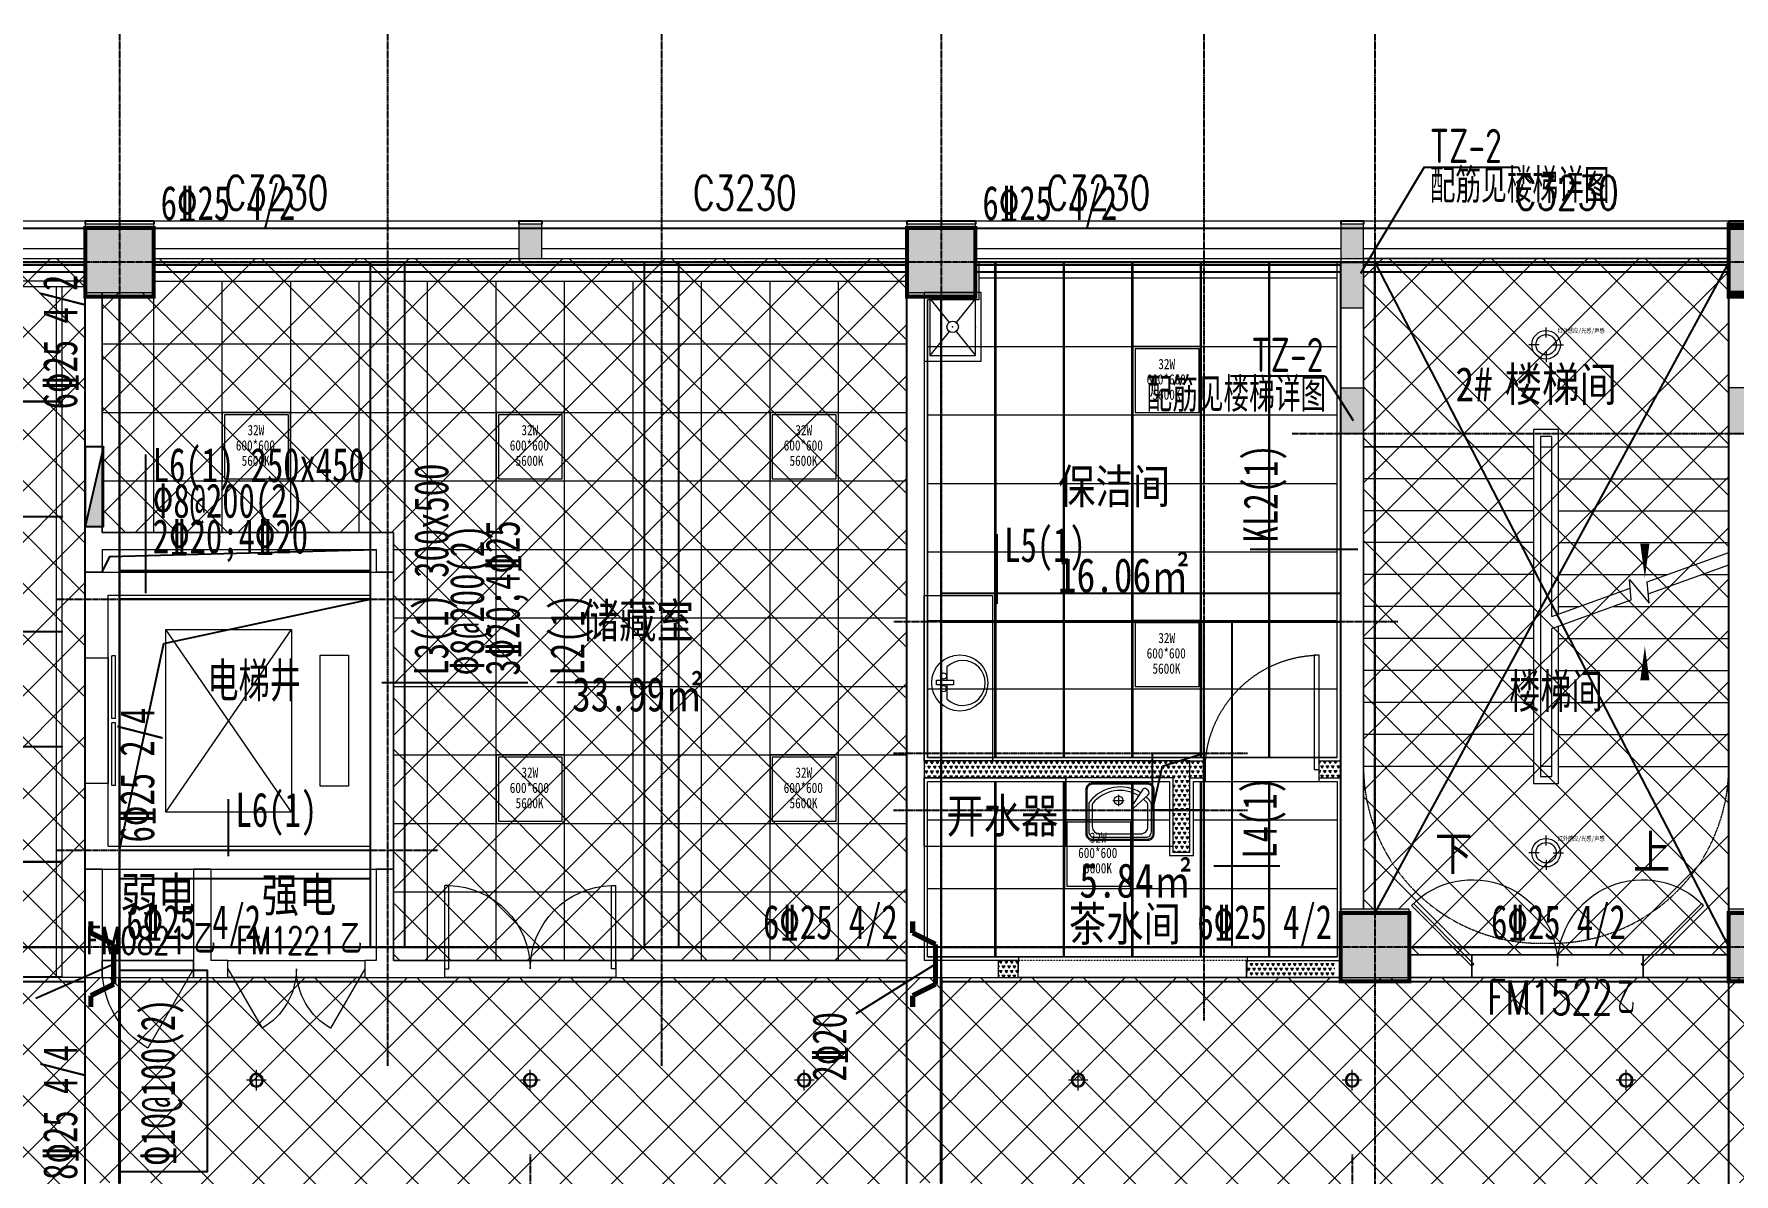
# Model space of a CAD drawing. Header units: millimetres. Extents: x 33621 to 401573, y -91663 to 133135.
# Drawn here: x 59548 to 74442, y 50324 to 60311 of the extents above; entities that cross this region are included whole.
import ezdxf

# ---------------------------------------------------------------- set-up
doc = ezdxf.new("R2010")
doc.units = ezdxf.units.MM
doc.header["$LTSCALE"] = 10
for name, pattern in [('ACAD_ISO03W100', [30, 12, -18]), ('CENTER2', [1.125, 0.75, -0.125, 0.125, -0.125]), ('DASH', [0.35, 0.25, -0.1]), ('DASHDOT2', [0.5, 0.25, -0.125, 0, -0.125]), ('DOTE', [2.42, 2, -0.2, 0.02, -0.2]), ('HIDDEN', [0.375, 0.25, -0.125, 0, 0])]:
    doc.linetypes.add(name, pattern=pattern)
doc.layers.get('0').update_dxf_attribs({"color": 253})
doc.layers.add('0a', color=253, linetype='Continuous', plot=False)
for name, color, linetype in [('0a填充', 253, 'Continuous'), ('3', 253, 'Continuous'), ('DIM_SYMB', 253, 'Continuous'), ('GRID', 253, 'CENTER2'), ('S_COLUMFOCUS', 253, 'Continuous'), ('S_SBLABELHANGER', 253, 'Continuous'), ('S_SUBBEAMHANGER', 253, 'Continuous'), ('SURFACE', 253, 'Continuous'), ('TEXT', 253, 'Continuous'), ('w-消火栓', 253, 'Continuous'), ('WINDOW_TEXT', 253, 'Continuous'), ('柱', 253, 'Continuous'), ('梁', 253, 'Continuous'), ('梁原位标注', 253, 'Continuous'), ('梁集中标注', 253, 'Continuous'), ('次梁', 253, 'Continuous'), ('洞口边线', 253, 'Continuous'), ('零厚板', 253, 'Continuous')]:
    doc.layers.add(name, color=color, linetype=linetype)
for name, color, linetype, lineweight in [('COLUMN', 253, 'Continuous', 0), ('DOOR【门】', 253, 'Continuous', 0), ('DS-4BS-FINISH【墙完成线】', 253, 'Continuous', 0), ('FC-Doorsill【门槛线】', 253, 'Continuous', 0), ('FC-FLOOR【地材分格】', 253, 'Continuous', 0), ('FF-Door【门】', 253, 'Continuous', 0), ('FF-FIXT【洁具】', 253, 'Continuous', 0), ('FF-FURN【成品家私】', 253, 'Continuous', 0), ('PUB_HATCH', 253, 'Continuous', 0), ('RC-FIN【天花轮廓线】', 253, 'Continuous', 0), ('RC-LIGHT【天花灯具】', 253, 'Continuous', 0), ('RC-LIGHT【灯带】', 253, 'DASHDOT2', 0), ('RC-Modelling【天花造型】', 253, 'Continuous', 0), ('RC-STR【天花细线】', 253, 'Continuous', 0), ('RC-Text【天花文字】', 253, 'Continuous', 0), ('STAIR', 253, 'Continuous', 0), ('WALL', 253, 'Continuous', 0), ('Wall【新建墙】', 253, 'Continuous', 0), ('WINDOW', 253, 'Continuous', 0), ('Xline【辅助线】', 253, 'Continuous', 0), ('新建墙体', 253, 'Continuous', 0)]:
    doc.layers.add(name, color=color, linetype=linetype, lineweight=lineweight)
doc.styles.add('_TCH_WINDOW', font='SIMPLEX', dxfattribs={"bigfont": 'GBCBIG'})
doc.styles.add('DIM_FONT', font='SIMPLEX', dxfattribs={"width": 0.7, "bigfont": 'GBCBIG'})
doc.styles.add('TSSD_Rein', font='Tssdeng.shx', dxfattribs={"width": 0.75, "bigfont": 'hztxt.shx'})
doc.styles.add('XZC', font='SIMPLEX.SHX', dxfattribs={"width": 0.7, "bigfont": 'hztxt.shx'})
doc.styles.add('宋体', font='', dxfattribs={"width": 0.7})
doc.styles.add('文字', font='')
doc.styles.get('宋体').set_extended_font_data('SimSun')
doc.styles.get('文字').set_extended_font_data('SimSun')
doc.linetypes.add('LED_LINE', pattern='A,12.7,-5.08,["LED",XZC,S=2.54,R=0,X=-2.54,Y=-1.27],-6.35', length=24.13)
pattern_1 = [(60, (51259.312, 47115.71), (-23.8125, 41.24446), [23.8125, -23.8125]), (120, (51259.312, 47115.71), (-47.625, 3e-08), [23.8125, -23.8125]), (0, (51247.406, 47136.33), (23.8125, 41.24446), [23.8125, -23.8125])]

# ---------------------------------------------------------------- blocks, each defined once
blk = doc.blocks.new('$QC001_5')
blk.add_line((-325, 200), (325, 0))
blk.add_lwpolyline([(325, 0), (325, 200), (-325, 200), (-325, 0)], close=True)
blk.add_solid([(-325, 200), (325, 200), (-325, 200), (325, 0)])
at = {"flags": 1}
for tag in ['UNIT', 'WHAT', 'SPEC']:
    blk.add_attdef(tag, (0, 0), '', height=0.001, dxfattribs=at)
blk = doc.blocks.new('$TCHSYS$LDOR22D')
for p, q in [((-0.517, 0.833), (-0.017, 0.833)), ((-0.517, 0.833), (-0.517, 0.667)), ((-0.017, 0.833), (-0.017, 0.667)), ((0.017, 0.833), (0.017, 0.667)), ((0.017, 0.833), (0.517, 0.833)), ((0.517, 0.833), (0.517, 0.667)), ((-0.517, 0.667), (-0.017, 0.667)), ((0.017, 0.667), (0.517, 0.667)), ((-0.5, 0.5), (0.5, 0.5))]:
    blk.add_line(p, q)
blk = doc.blocks.new('$DorLib2D$00000002')
for p, q in [((-0.5, 0), (-0.5, 0.4875)), ((-0.475, 0.4875), (-0.5, 0.4875)), ((-0.475, 0), (-0.475, 0.4875)), ((0.475, 0), (0.475, 0.4875)), ((0.475, 0.4875), (0.5, 0.4875)), ((0.5, 0), (0.5, 0.4875)), ((-0.5, 0), (-0.475, 0)), ((0.5, 0), (0.475, 0))]:
    blk.add_line(p, q)
at = {"lineweight": 13}
for centre, start, end in [((-0.4875, 0), 0, 88.53072), ((0.4875, 0), 91.46928, 180)]:
    blk.add_arc(centre, 0.4875, start, end, dxfattribs=at)
blk = doc.blocks.new('$DorLib2D$00000214')
at = {"color": 0}
blk.add_line((0.5, 0), (0, 0.866), dxfattribs=at)
blk.add_arc((0.5, 0), 1, 120, 180, dxfattribs=at)
blk = doc.blocks.new('$DorLib2D$00000215')
at = {"color": 0}
for p, q in [((-0.5, 0), (-0.25, 0.433)), ((0.5, 0), (0.25, 0.433))]:
    blk.add_line(p, q, dxfattribs=at)
for centre, start, end in [((-0.5, 0), 0, 60), ((0.5, 0), 120, 180)]:
    blk.add_arc(centre, 0.5, start, end, dxfattribs=at)
blk = doc.blocks.new('A$C434F664F')
at = {"layer": '0a填充'}
h = blk.add_hatch(color=256, dxfattribs=at)
h.paths.add_polyline_path([(936, 159), (942, 159), (942, 165), (936, 165)])
h.paths.add_polyline_path([(864, 159), (870, 159), (870, 165), (864, 165)])
h.paths.add_polyline_path([(792, 159), (798, 159), (798, 165), (792, 165)])
h.paths.add_polyline_path([(720, 159), (726, 159), (726, 165), (720, 165)])
h.paths.add_polyline_path([(648, 159), (654, 159), (654, 165), (648, 165)])
h.paths.add_polyline_path([(576, 159), (582, 159), (582, 165), (576, 165)])
h.paths.add_polyline_path([(504, 159), (510, 159), (510, 165), (504, 165)])
h.paths.add_polyline_path([(432, 159), (438, 159), (438, 165), (432, 165)])
h.paths.add_polyline_path([(360, 159), (366, 159), (366, 165), (360, 165)])
h.paths.add_polyline_path([(288, 159), (294, 159), (294, 165), (288, 165)])
h.paths.add_polyline_path([(216, 159), (222, 159), (222, 165), (216, 165)])
h.paths.add_polyline_path([(144, 159), (150, 159), (150, 165), (144, 165)])
h.paths.add_polyline_path([(72, 159), (78, 159), (78, 165), (72, 165)])
h.paths.add_polyline_path([(0, 159), (6, 159), (6, 165), (0, 165)])
h = blk.add_hatch(color=256, dxfattribs=at)
h.paths.add_polyline_path([(936, 75), (942, 75), (942, 81), (936, 81)])
h.paths.add_polyline_path([(898, 99), (904, 99), (904, 105), (898, 105)])
h.paths.add_polyline_path([(864, 99), (870, 99), (870, 105), (864, 105)])
h.paths.add_polyline_path([(864, 75), (870, 75), (870, 81), (864, 81)])
h.paths.add_polyline_path([(792, 75), (798, 75), (798, 81), (792, 81)])
h.paths.add_polyline_path([(720, 75), (726, 75), (726, 81), (720, 81)])
h.paths.add_polyline_path([(648, 75), (654, 75), (654, 81), (648, 81)])
h.paths.add_polyline_path([(576, 75), (582, 75), (582, 81), (576, 81)])
h.paths.add_polyline_path([(504, 75), (510, 75), (510, 81), (504, 81)])
h.paths.add_polyline_path([(432, 75), (438, 75), (438, 81), (432, 81)])
h.paths.add_polyline_path([(360, 99), (366, 99), (366, 105), (360, 105)])
h.paths.add_polyline_path([(360, 75), (366, 75), (366, 81), (360, 81)])
h.paths.add_polyline_path([(326, 99), (332, 99), (332, 105), (326, 105)])
h.paths.add_polyline_path([(288, 75), (294, 75), (294, 81), (288, 81)])
h.paths.add_polyline_path([(216, 75), (222, 75), (222, 81), (216, 81)])
h.paths.add_polyline_path([(144, 75), (150, 75), (150, 81), (144, 81)])
h.paths.add_polyline_path([(72, 99), (78, 99), (78, 105), (72, 105)])
h.paths.add_polyline_path([(72, 75), (78, 75), (78, 81), (72, 81)])
h.paths.add_polyline_path([(38, 99), (44, 99), (44, 105), (38, 105)])
h.paths.add_polyline_path([(0, 75), (6, 75), (6, 81), (0, 81)])
blk = doc.blocks.new('海龙0425175846')
at = {"layer": '0a填充'}
h = blk.add_hatch(color=256, dxfattribs=at)
h.paths.add_polyline_path([(-128.558, 233.02), (-126.558, 233.02), (-126.558, 237.02), (-128.558, 237.02)])
h.paths.add_polyline_path([(-126.558, 226.02), (-128.558, 226.02), (-128.558, 222.02), (-126.558, 222.02)])
h.paths.add_polyline_path([(-92.558, 226.02), (-94.558, 226.02), (-94.558, 222.02), (-92.558, 222.02)])
at = {"layer": '0a'}
blk.add_lwpolyline([(-235.558, 174.998), (-227.877, 174.998), (-227.877, 157.329), (-235.558, 157.329)], close=True, dxfattribs=at)
at = {"layer": 'GRID', "ltscale": 0.01}
for p, q in [((-235.558, 257.02), (-235.558, 41.97)), ((-212.058, 257.02), (-212.058, 166.618)), ((-188.058, 257.02), (-188.058, 166.618)), ((-163.558, 257.02), (-163.558, 41.97)), ((-140.558, 257.02), (-140.558, 170.588)), ((-125.558, 257.02), (-125.558, 41.97)), ((497.558, 237.02), (-487.558, 237.02)), ((-132.796, 222.02), (-84.319, 222.02)), ((-241.053, 207.52), (-207.664, 207.52)), ((-123.543, 205.52), (-167.736, 205.52)), ((-167.736, 194.02), (-136.724, 194.02)), ((-167.736, 189.02), (-136.724, 189.02)), ((-241.053, 185.52), (-207.664, 185.52)), ((497.558, 177.02), (-487.558, 177.02)), ((-199.558, 158.857), (-199.558, 50.038)), ((-127.558, 158.857), (-127.558, 61.356))]:
    blk.add_line(p, q, dxfattribs=at)
at = {"layer": 'S_SBLABELHANGER'}
for p, q in [((-236.058, 175.52), (-242.891, 172.508)), ((-164.058, 175.52), (-171.032, 171.172))]:
    blk.add_line(p, q, dxfattribs=at)
at = {"layer": 'S_SUBBEAMHANGER', "const_width": 0.45}
for points in [[(-238.058, 178.27), (-238.058, 179.27)], [(-166.058, 178.27), (-166.058, 179.27)], [(-236.058, 177.27), (-238.058, 178.27)], [(-236.058, 173.77), (-236.058, 177.27)], [(-164.058, 177.27), (-166.058, 178.27)], [(-164.058, 173.77), (-164.058, 177.27)], [(-238.058, 172.77), (-236.058, 173.77)], [(-238.058, 171.77), (-238.058, 172.77)], [(-166.058, 172.77), (-164.058, 173.77)], [(-166.058, 171.77), (-166.058, 172.77)]]:
    blk.add_lwpolyline(points, dxfattribs=at)
at = {"layer": 'STAIR', "linetype": 'DASH', "ltscale": 0.005}
blk.add_line((-128.558, 237.02), (-128.558, 233.02), dxfattribs=at)
at = {"layer": 'STAIR'}
for points in [[(-126.558, 237.02), (-128.558, 237.02), (-128.558, 233.02), (-126.558, 233.02)], [(-126.558, 222.02), (-128.558, 222.02), (-128.558, 226.02), (-126.558, 226.02)], [(-94.558, 222.02), (-92.558, 222.02), (-92.558, 226.02), (-94.558, 226.02)]]:
    blk.add_lwpolyline(points, close=True, dxfattribs=at)
at = {"layer": 'TEXT'}
for p, q in [((-121.254, 245.344), (-126.82, 236.052)), ((-121.254, 245.344), (-112.948, 245.344)), ((-129.915, 227.034), (-138.221, 227.034)), ((-129.915, 227.034), (-127.474, 223.168))]:
    blk.add_line(p, q, dxfattribs=at)
at = {"layer": '柱', "const_width": 0.35}
for points in [[(-232.558, 234.02), (-232.558, 240.02), (-238.558, 240.02), (-238.558, 234.02)], [(-160.558, 234.02), (-160.558, 240.02), (-166.558, 240.02), (-166.558, 234.02)], [(-88.558, 234.02), (-88.558, 240.02), (-94.558, 240.02), (-94.558, 234.02)], [(-122.558, 174.02), (-122.558, 180.02), (-128.558, 180.02), (-128.558, 174.02)], [(-88.558, 174.02), (-88.558, 180.02), (-94.558, 180.02), (-94.558, 174.02)]]:
    blk.add_lwpolyline(points, close=True, dxfattribs=at)
at = {"layer": '梁'}
for p, q in [((-304.558, 240.02), (-238.558, 240.02)), ((-232.558, 240.02), (-166.558, 240.02)), ((-160.558, 240.02), (-125.558, 240.02)), ((-125.558, 240.02), (-94.558, 240.02)), ((-125.558, 180.02), (-125.558, 237.02)), ((-125.558, 237.02), (-94.558, 237.02)), ((-94.558, 180.02), (-94.558, 234.02)), ((-122.558, 177.02), (-94.558, 177.02))]:
    blk.add_line(p, q, dxfattribs=at)
at = {"layer": '梁', "ltscale": 0.01}
for p, q in [((-304.558, 237.02), (-238.558, 237.02)), ((-232.558, 237.02), (-166.558, 237.02)), ((-160.558, 237.02), (-125.558, 237.02)), ((-128.558, 180.02), (-128.558, 237.02)), ((-238.558, 156.02), (-238.558, 234.02)), ((-235.558, 156.02), (-235.558, 234.02)), ((-166.558, 156.02), (-166.558, 234.02)), ((-163.558, 156.02), (-163.558, 234.02)), ((-306.058, 177.02), (-238.558, 177.02)), ((-235.558, 177.02), (-166.558, 177.02)), ((-163.558, 177.02), (-128.558, 177.02)), ((-306.058, 174.02), (-238.558, 174.02)), ((-235.558, 174.02), (-166.558, 174.02)), ((-163.558, 174.02), (-128.558, 174.02)), ((-122.558, 174.02), (-94.558, 174.02)), ((-94.558, 156.02), (-94.558, 174.02))]:
    blk.add_line(p, q, dxfattribs=at)
at = {"layer": '梁集中标注'}
for p, q in [((-233.249, 208.02), (-233.249, 220.189)), ((-158.646, 207.103), (-158.646, 213.188)), ((-127.058, 211.871), (-136.501, 211.871)), ((-212.558, 200.197), (-199.789, 200.197)), ((-188.058, 200.197), (-197.24, 200.197)), ((-225.992, 184.997), (-225.992, 189.985)), ((-139.684, 184.156), (-133.888, 184.156))]:
    blk.add_line(p, q, dxfattribs=at)
at = {"layer": '次梁'}
for p, q in [((-213.558, 177.02), (-213.558, 237.02)), ((-210.558, 177.02), (-210.558, 237.02)), ((-189.558, 177.02), (-189.558, 237.02)), ((-186.558, 177.02), (-186.558, 237.02)), ((-235.558, 210.02), (-213.558, 210.02)), ((-235.558, 207.52), (-213.558, 207.52)), ((-163.558, 208.02), (-128.558, 208.02)), ((-163.558, 205.52), (-128.558, 205.52)), ((-140.558, 177.02), (-140.558, 205.52)), ((-138.058, 177.02), (-138.058, 205.52)), ((-144.156, 192.875), (-140.558, 194.02)), ((-145.058, 189.02), (-144.156, 192.875)), ((-235.558, 185.52), (-213.558, 185.52)), ((-235.558, 183.02), (-213.558, 183.02))]:
    blk.add_line(p, q, dxfattribs=at)
blk.add_lwpolyline([(-145.058, 194.02), (-140.558, 194.02), (-140.558, 189.02), (-145.058, 189.02)], close=True, dxfattribs=at)
at = {"layer": '洞口边线'}
blk.add_lwpolyline([(-213.558, 207.52), (-235.558, 207.52), (-235.558, 185.52), (-231.669, 203.631), (-213.558, 207.52)], dxfattribs=at)
at = {"layer": '零厚板'}
for p, q in [((-94.558, 237.02), (-125.558, 180.02)), ((-125.558, 237.02), (-94.558, 177.02))]:
    blk.add_line(p, q, dxfattribs=at)
at = {"layer": '0a填充'}
blk.add_blockref('A$C434F664F', (-454.558, 75.02), dxfattribs=at)
at = {"width": 0.7}
blk.add_text('电梯井', height=3, dxfattribs=at).set_placement((-227.855, 198.896))
at = {"layer": 'S_COLUMFOCUS', "style": 'TSSD_Rein', "width": 0.75}
for s, p in [('TZ-2', (-120.755, 245.716)), ('配筋见楼梯详图', (-120.755, 242.228)), ('TZ-2', (-136.386, 227.406)), ('配筋见楼梯详图', (-145.58, 223.919))]:
    blk.add_text(s, height=3, dxfattribs=at).set_placement(p)
at = {"layer": 'S_SBLABELHANGER', "width": 0.7}
blk.add_text('2%%13220', height=3, rotation=90, dxfattribs=at).set_placement((-171.857, 165.25))
at = {"layer": '梁原位标注', "width": 0.7}
for s, p in [('6%%13225 4/2', (-231.945, 240.72)), ('6%%13225 4/2', (-159.945, 240.72)), ('楼梯间', (-113.791, 197.954)), ('6%%13225 4/2', (-234.945, 177.72)), ('6%%13225 4/2', (-179.167, 177.72)), ('6%%13225 4/2', (-141.118, 177.72)), ('6%%13225 4/2', (-115.383, 177.72))]:
    blk.add_text(s, height=3, dxfattribs=at).set_placement(p)
for s, p in [('6%%13225 4/2', (-239.258, 224.136)), ('6%%13225 2/4', (-232.508, 186.195)), ('8%%13225 4/4', (-239.258, 156.632))]:
    blk.add_text(s, height=3, rotation=90, dxfattribs=at).set_placement(p)
at = {"layer": '梁集中标注', "width": 0.7}
for s, p in [('L6(1) 250x450', (-232.636, 217.764)), ('%%1308@200(2)', (-232.636, 214.639)), ('2%%13220;4%%13220', (-232.636, 211.514)), ('L5(1)', (-158.034, 210.763)), ('L6(1)', (-225.38, 187.56))]:
    blk.add_text(s, height=3, dxfattribs=at).set_placement(p)
for s, p in [('KL2(1)', (-134.076, 212.483)), ('L3(1) 300x500', (-206.739, 200.809)), ('%%1308@200(2)', (-203.614, 200.809)), ('3%%13220;4%%13225', (-200.489, 200.809)), ('L2(1)', (-194.815, 200.809)), ('L4(1)', (-134.157, 184.768)), ('%%13110@100(2)', (-230.701, 157.844))]:
    blk.add_text(s, height=3, rotation=90, dxfattribs=at).set_placement(p)
blk = doc.blocks.new('$WINLIB2D$00000004')
for p, q in [((-0.5, 0.5), (0.5, 0.5)), ((-0.5, 0.5), (-0.5, -0.5)), ((0.5, -0.5), (0.5, 0.5)), ((-0.5, 0.2406), (0.5, 0.2406)), ((-0.5, -0.5), (0.5, -0.5))]:
    blk.add_line(p, q)
blk = doc.blocks.new('ZL_10267726')
at = {"layer": 'RC-LIGHT【天花灯具】'}
h = blk.add_hatch(dxfattribs=at)
h.set_pattern_fill('_USER', color=8, scale=50, angle=90, double=1, pattern_type=0)
h.set_pattern_definition([(90, (25, -500), (-50, 3e-15), []), (180, (25, -500), (-6e-15, -50), [])])
h.paths.add_polyline_path([(-25, 0), (-25, -500), (25, -500), (25, 0)])
at = {"layer": 'RC-LIGHT【天花灯具】', "color": 2}
blk.add_lwpolyline([(-25, -500), (-25, 0), (25, 0), (25, -500)], close=True, dxfattribs=at)
at = {"layer": 'RC-LIGHT【天花灯具】', "color": 1, "lineweight": -3}
for centre in [(0, -27), (0, -77), (0, -127), (0, -177), (0, -227), (0, -277), (0, -327), (0, -377), (0, -427), (0, -477)]:
    blk.add_circle(centre, 10, dxfattribs=at)
blk = doc.blocks.new('圆形筒灯')
at = {"color": 251, "linetype": 'DOTE', "ltscale": 43.504693}
blk.add_line((0, 91), (0, -91), dxfattribs=at)
at = {"color": 251, "linetype": 'DOTE', "ltscale": 41.297046}
blk.add_line((86, 0), (-86, 0), dxfattribs=at)
blk.add_ellipse((0, 0), major_axis=(-42.4, 42.4), ratio=1, start_param=2.355868237233172, end_param=8.639053544412757)
at = {"color": 251}
blk.add_ellipse((0, 0), major_axis=(35.4, 35.4), ratio=1, start_param=5.49871431692557, end_param=11.78189962410516, dxfattribs=at)
blk = doc.blocks.new('ZL_0603185999')
at = {"layer": 'RC-FIN【天花轮廓线】'}
for p, q in [((1613, 0), (-1613, 0)), ((1613, -50), (-1613, -50))]:
    blk.add_line(p, q, dxfattribs=at)
blk.add_lwpolyline([(1613, -6100), (1413, -6100), (1413, -50)], dxfattribs=at)
at = {"layer": 'RC-LIGHT【灯带】', "linetype": 'LED_LINE', "ltscale": 0.015}
blk.add_lwpolyline([(1363, -6100), (1363, -50)], dxfattribs=at)
at = {"layer": 'RC-STR【天花细线】'}
for points in [[(-933, -6100), (-1013, -6100), (-1013, -50), (-933, -50)], [(1413, -1058), (-933, -1058), (-933, -1048), (1413, -1048)], [(1413, -2067), (-933, -2067), (-933, -2057), (1413, -2057)], [(1413, -3075), (-933, -3075), (-933, -3065), (1413, -3065)], [(1413, -4083), (-933, -4083), (-933, -4073), (1413, -4073)], [(1413, -5092), (-933, -5092), (-933, -5082), (1413, -5082)], [(1413, -6100), (-1613, -6100), (-1613, -6090), (1413, -6090)]]:
    blk.add_lwpolyline(points, close=True, dxfattribs=at)
at = {"layer": 'RC-LIGHT【天花灯具】', "lineweight": -3, "xscale": 0.8, "yscale": 0.8, "zscale": 0.8, "rotation": 180}
for p in [(-973, -887), (-973, -2087), (-973, -3287), (-973, -4487), (-973, -5687)]:
    blk.add_blockref('ZL_10267726', p, dxfattribs=at)
at = {"layer": 'RC-LIGHT【天花灯具】', "xscale": -1, "rotation": 180}
for p in [(215, -549), (215, -1558), (215, -2566), (215, -3574), (215, -4583), (215, -5591)]:
    blk.add_blockref('圆形筒灯', p, dxfattribs=at)
blk = doc.blocks.new('ZL_12085679')
at = {"layer": 'RC-LIGHT【天花灯具】'}
blk.add_lwpolyline([(300, 0), (-300, 0), (-300, -600), (300, -600)], close=True, dxfattribs=at)
at = {"layer": 'RC-LIGHT【天花灯具】', "color": 8}
blk.add_lwpolyline([(280, -20), (-280, -20), (-280, -580), (280, -580)], close=True, dxfattribs=at)
at = {"layer": 'RC-LIGHT【天花灯具】', "style": '文字', "width": 0.8}
for s, p in [('32W', (-78, -199)), ('600*600', (-180, -333)), ('5600K', (-129, -467))]:
    blk.add_text(s, height=90, dxfattribs=at).set_placement(p)
blk = doc.blocks.new('ZL_0603155299')
at = {"color": 8}
for p, q in [((-181, -89), (-181, 0)), ((-243, -152), (-332, -152)), ((-181, -214), (-181, -303)), ((-118, -152), (-29, -152))]:
    blk.add_line(p, q, dxfattribs=at)
at = {"color": 0}
blk.add_circle((-181, -152), 125, dxfattribs=at)
at = {"color": 8}
blk.add_circle((-181, -152), 89.3, dxfattribs=at)
at = {"style": '宋体', "width": 0.8}
blk.add_attdef('红外感应/光感/声感', (-79, -48), '', height=40, dxfattribs=at)
blk = doc.blocks.new('DOOR_D01')
at = {"layer": 'FF-Door【门】'}
blk.add_lwpolyline([(-0.456, 1), (-0.456, 0), (-0.5, 0), (-0.5, 1)], close=True, dxfattribs=at)
at = {"layer": 'FF-Door【门】', "color": 8, "linetype": 'HIDDEN', "ltscale": 15}
blk.add_arc((-0.511, -0.01), 1.011, 0.5915, 87.4664, dxfattribs=at)
blk = doc.blocks.new('$lvtry$00000191')
at = {"color": 0}
for p, q in [((-250, -50, 0), (-39, -219, 0)), ((39, -219, 0), (250, -50, 0)), ((-250, -450, 0), (-39, -281, 0)), ((39, -281, 0), (250, -450, 0))]:
    blk.add_line(p, q, dxfattribs=at)
at = {"color": 0, "elevation": 0}
for points in [[(300, -500), (300, 0), (-300, 0), (-300, -500)], [(250, -450), (250, -50), (-250, -50), (-250, -450)]]:
    blk.add_lwpolyline(points, close=True, dxfattribs=at)
at = {"color": 0}
blk.add_circle((0, -250, 0), 50, dxfattribs=at)
for p in [(0, -50, 0), (0, -250, 0)]:
    blk.add_point(p, dxfattribs=at)
blk = doc.blocks.new('M_E33IEP')
for p, q in [((44, -21), (44, 20)), ((44, 20), (194, 20)), ((135, 135), (135, 20)), ((194, 20), (194, -21)), ((194, -21), (44, -21)), ((135, -21), (135, -144))]:
    blk.add_line(p, q)
for centre, radius in [((248, -5), 246), ((106, 56), 26.7), ((105, -55), 26.7)]:
    blk.add_circle(centre, radius)
blk.add_arc((274, -5), 197, 225.2527, 134.7473)
at = {"style": 'DIM_FONT', "width": 0.8, "flags": 9}
for tag in ['XSIZE', 'YSIZE']:
    blk.add_attdef(tag, (0, 0), '', height=0.5, dxfattribs=at)
at = {"width": 0.8, "flags": 9}
for tag in ['YSIZE', 'XSIZE']:
    blk.add_attdef(tag, (2, -251), '', height=150, dxfattribs=at)
blk = doc.blocks.new('厨房洗手盆_01')
for points in [[(540, -243), (540, 243, 0.414214), (483, 300), (97, 300, 0.414214), (40, 243), (40, -243, 0.414214), (97, -300), (483, -300, 0.414214)], [(530, -243), (530, 243, 0.414214), (483, 290), (97, 290, 0.414214), (50, 243), (50, -243, 0.414214), (97, -290), (483, -290, 0.414214)], [(142, 246, 0.463705), (106, 246), (93, 231, 0.463199), (99, 196), (244, 99), (260, 117)]]:
    blk.add_lwpolyline(points, format="xyb", close=True)
for points in [[(124, 179, 0.371537), (197, -263, 0.175756), (227, -274), (468, -274, 0.414214), (514, -228), (514, 228, 0.414214), (468, 274), (227, 274, 0.175756), (197, 263, 0.038636), (159, 226, 0.038636)], [(149, 162, 0.370424), (217, -240, 0.175756), (227, -244), (421, -244, 0.414214), (484, -181), (484, 181, 0.414214), (421, 244), (227, 244, 0.175756), (217, 240, 0.038502), (180, 204, 0.038502)]]:
    blk.add_lwpolyline(points, format="xyb")
for points in [[(191, -64), (191, 36)], [(142, -14), (241, -14)]]:
    blk.add_lwpolyline(points)
blk.add_circle((191, -14), 38.3)
blk = doc.blocks.new('海龙0506173763')
at = {"layer": 'Xline【辅助线】'}
for points in [[(-733, 17), (-750, 0), (-1280, 530), (-1263, 547)], [(733, 17), (750, 0), (1280, 530), (1263, 547)]]:
    blk.add_lwpolyline(points, close=True, dxfattribs=at)
at = {"layer": 'Xline【辅助线】', "color": 8}
for centre, start, end in [((-745, 12), 359.1011, 135.9107), ((745, 12), 44.0893, 180.8989)]:
    blk.add_arc(centre, 745, start, end, dxfattribs=at)
blk = doc.blocks.new('海龙0506194425')
at = {"layer": 'WALL'}
for p, q in [((-650, 200), (-1400, 200)), ((-650, 0), (-650, 200)), ((1400, 200), (850, 200)), ((850, 200), (850, 0)), ((-1400, 0), (-650, 0)), ((850, 0), (1400, 0))]:
    blk.add_line(p, q, dxfattribs=at)
at = {"layer": 'Xline【辅助线】'}
blk.add_blockref('海龙0506173763', (100, 100), dxfattribs=at)

msp = doc.modelspace()

# ---------------------------------------------------------------- hatches: boundary and pattern name
at = {"layer": 'FC-FLOOR【地材分格】'}
h = msp.add_hatch(dxfattribs=at)
h.set_pattern_fill('ANSI37', color=256, scale=100, double=1)
h.paths.add_polyline_path([(103421.5, 52045.3), (103421.5, 50245.3), (103196.5, 50245.3), (103196.5, 49795.3), (101395.5, 49795.3), (101395.5, 47615.3), (99953.9, 47615.3), (99953.9, 49795.3), (97828.9, 49795.3), (97828.9, 49645.3), (99803.9, 49645.3), (99803.9, 47615.3), (96146.5, 47615.3), (96146.5, 49645.3), (96596.5, 49645.3), (96596.5, 50245.3), (95996.5, 50245.3), (95996.5, 49795.3), (89396.5, 49795.3), (89396.5, 50245.3), (88796.5, 50245.3), (88796.5, 49795.3), (82196.5, 49795.3), (82196.5, 50245.3), (81596.5, 50245.3), (81596.5, 49795.3), (74996.5, 49795.3), (74996.5, 50245.3), (74396.5, 50245.3), (74396.5, 49645.3), (74621.5, 49645.3), (74621.5, 46044), (71170.5, 46044), (71170.5, 49645.3), (72996.5, 49645.3), (72996.5, 49795.3), (69195.5, 49795.3), (69195.5, 49645.3), (71020.5, 49645.3), (71020.5, 46044), (67571.5, 46044), (67571.5, 49645.3), (67796.5, 49645.3), (67796.5, 50245.3), (67196.5, 50245.3), (67196.5, 49795.3), (60596.5, 49795.3), (60596.5, 50245.3), (59996.5, 50245.3), (59996.5, 49645.3), (60220.5, 49645.3), (60220.5, 46044), (56770.5, 46044), (56770.5, 49645.3), (58596.5, 49645.3), (58596.5, 49795.3), (54795.5, 49795.3), (54795.5, 49645.3), (56620.5, 49645.3), (56620.5, 46044), (53170.5, 46044), (53170.5, 49635.7), (53396.5, 49635.7), (53396.5, 50245.3), (52796.5, 50245.3), (52796.5, 49795.3), (46196.5, 49795.3), (46196.5, 50245.3), (45596.5, 50245.3), (45596.5, 49645.3), (46046.5, 49645.3), (46046.5, 47615.3), (42346.5, 47615.3), (42346.5, 49645.3), (44183.9, 49645.3), (44183.9, 49795.3), (38996.5, 49795.3), (38996.5, 52045.3), (56769.3, 52039), (56769.3, 58345.3), (59996.5, 58345.3), (59996.5, 52045.3), (85571.5, 52045.3), (85571.5, 58345.3), (88796.5, 58345.3), (88796.5, 52045.3)])
h = msp.add_hatch(dxfattribs=at)
h.set_pattern_fill('ANSI37', color=256, scale=100, double=1)
h.paths.add_polyline_path([(60596.5, 58345.3), (67196.5, 58345.3), (67196.5, 52195.3), (62696.5, 52195.3), (62696.5, 55945.3), (60146.5, 55945.3), (60146.5, 58045.3), (60596.5, 58045.3)])
h = msp.add_hatch(dxfattribs=at)
h.set_pattern_fill('_USER', color=256, scale=600, double=1, pattern_type=0)
h.set_pattern_definition([(0, (70966.5, 53974), (0, 600), []), (90, (70966.5, 53974), (-600, 4e-14), [])])
h.paths.add_polyline_path([(70966.5, 53974), (70966.5, 58315.3), (67826.5, 58315.3), (67826.5, 57981.4), (67376.5, 57981.4), (67376.5, 53974)])
h = msp.add_hatch(dxfattribs=at)
h.set_pattern_fill('ANSI37', color=256, scale=100, double=1)
h.paths.add_polyline_path([(71196.5, 58345.3), (74396.5, 58345.3), (74396.5, 52245.3), (71596.5, 52245.3), (71596.5, 52645.3), (71196.5, 52645.3)])
h = msp.add_hatch(dxfattribs=at)
h.set_pattern_fill('_USER', color=256, scale=600, double=1, pattern_type=0)
h.set_pattern_definition([(0, (70966.5, 52225.26), (0, 600), []), (90, (70966.5, 52225.26), (-600, 4e-14), [])])
h.paths.add_polyline_path([(67376.6, 53764), (69496, 53764), (69496, 53114), (69706, 53114), (69706, 53764), (70966.5, 53764), (70966.5, 52225.3), (67376.6, 52225.3)])
at = {"layer": 'PUB_HATCH'}
for points in [[(59996.5, 58045.3), (60596.5, 58045.3), (60596.5, 58645.3), (59996.5, 58645.3)], [(63796.5, 58345.3), (63996.5, 58345.3), (63996.5, 58645.3), (63796.5, 58645.3)], [(67196.5, 58045.3), (67796.5, 58045.3), (67796.5, 58645.3), (67196.5, 58645.3)], [(71096.5, 58645.3), (70996.5, 58645.3), (70996.5, 58345.3), (71096.5, 58345.3)], [(71096.5, 58345.3), (71196.5, 58345.3), (71196.5, 58645.3), (71096.5, 58645.3)], [(74396.5, 58045.3), (74996.5, 58045.3), (74996.5, 58645.3), (74396.5, 58645.3)], [(70996.5, 52045.3), (71596.5, 52045.3), (71596.5, 52645.3), (70996.5, 52645.3)], [(74396.5, 52045.3), (74996.5, 52045.3), (74996.5, 52645.3), (74396.5, 52645.3)]]:
    msp.add_hatch(color=256, dxfattribs=at).paths.add_polyline_path(points)
at = {"layer": 'RC-STR【天花细线】'}
h = msp.add_hatch(dxfattribs=at)
h.set_pattern_fill('_USER', color=256, scale=600, double=1, pattern_type=0)
h.set_pattern_definition([(0, (67376.5, 53974), (0, 600), []), (90, (67376.5, 53974), (-600, 4e-14), [])])
h.paths.add_polyline_path([(70966.5, 58315.3), (67826.5, 58315.3), (67826.5, 57981.4), (67376.5, 57981.4), (67376.5, 53974), (70966.5, 53974)])
h = msp.add_hatch(dxfattribs=at)
h.set_pattern_fill('_USER', color=256, scale=600, double=1, pattern_type=0)
h.set_pattern_definition([(0, (67196.5, 52195.26), (0, 600), []), (90, (67196.5, 52195.26), (-600, 4e-14), [])])
h.paths.add_polyline_path([(60596.5, 58145.3), (67196.5, 58145.3), (67196.5, 52195.3), (62696.5, 52195.3), (62696.5, 55945.3), (60146.5, 55945.3), (60146.5, 58045.3), (60596.5, 58045.3)])
h = msp.add_hatch(dxfattribs=at)
h.set_pattern_fill('_USER', color=256, scale=600, double=1, pattern_type=0)
h.set_pattern_definition([(0, (67376.6, 52225.26), (0, 600), []), (90, (67376.6, 52225.26), (-600, 4e-14), [])])
h.paths.add_polyline_path([(70966.5, 53764), (69706, 53764), (69706, 53114), (69496, 53114), (69496, 53764), (67376.6, 53764), (67376.6, 52225.3), (70966.5, 52225.3)])
at = {"layer": '新建墙体'}
h = msp.add_hatch(dxfattribs=at)
h.set_pattern_fill('TRIANG', color=4, scale=5)
h.set_pattern_definition([(60, (69297.01, 53545.265), (-23.8125, 41.2445), [23.8125, -23.8125]), (120, (69297.01, 53545.265), (-47.625, 3e-08), [23.8125, -23.8125]), (0, (69285.106, 53565.887), (23.8125, 41.2445), [23.8125, -23.8125])])
h.paths.add_polyline_path([(69676, 53944), (67346.5, 53944), (67346.5, 53794), (69526, 53794), (69526, 53144), (69676, 53144)])
h = msp.add_hatch(dxfattribs=at)
h.set_pattern_fill('TRIANG', color=4, scale=5)
h.set_pattern_definition([(60, (69676.01, 53793.998), (-23.8125, 41.2445), [23.8125, -23.8125]), (120, (69676.01, 53793.998), (-47.625, 3e-08), [23.8125, -23.8125]), (0, (69664.106, 53814.62), (23.8125, 41.2445), [23.8125, -23.8125])])
h.paths.add_polyline_path([(69808.4, 53943.4), (69676, 53944), (69676, 53794), (69808.4, 53793.4)])
h = msp.add_hatch(dxfattribs=at)
h.set_pattern_fill('TRIANG', color=4, scale=5)
h.set_pattern_definition(pattern_1)
h.paths.add_polyline_path([(70996.5, 53944), (70808.4, 53944), (70808.4, 53794), (70996.5, 53794)])
h = msp.add_hatch(dxfattribs=at)
h.set_pattern_fill('TRIANG', color=4, scale=5)
h.set_pattern_definition([(60, (67996.01, 52045.265), (-23.8125, 41.2445), [23.8125, -23.8125]), (120, (67996.01, 52045.265), (-47.625, 3e-08), [23.8125, -23.8125]), (0, (67984.106, 52065.887), (23.8125, 41.2445), [23.8125, -23.8125])])
h.paths.add_polyline_path([(68171.6, 52195.3), (67996, 52195.3), (67996, 52045.3), (68171.6, 52045.3)])
h = msp.add_hatch(dxfattribs=at)
h.set_pattern_fill('TRIANG', color=4, scale=5)
h.set_pattern_definition(pattern_1)
h.paths.add_polyline_path([(70946.5, 52195.3), (70171.6, 52195.3), (70171.6, 52045.3), (70946.5, 52045.3)])

# ---------------------------------------------------------------- linework, layer by layer
at = {"layer": '3'}
for p, q in [((59996.5, 58285.3), (53396.5, 58285.3)), ((67196.5, 58285.3), (60596.5, 58285.3)), ((70996.5, 58285.3), (67796.5, 58285.3)), ((74396.5, 58285.3), (71196.5, 58285.3)), ((59996.5, 58225.3), (53396.5, 58225.3)), ((67196.5, 58225.3), (60596.5, 58225.3)), ((70996.5, 58225.3), (67796.5, 58225.3)), ((74396.5, 58225.3), (71196.5, 58225.3))]:
    msp.add_line(p, q, dxfattribs=at)
msp.add_lwpolyline([(60146.5, 55595.3), (60211.5, 55733.3), (62546.5, 55795.3)], dxfattribs=at)
at = {"layer": 'COLUMN'}
for p, q in [((60596.5, 58645.3), (59996.5, 58645.3)), ((67796.5, 58645.3), (67196.5, 58645.3)), ((74996.5, 58645.3), (74396.5, 58645.3)), ((59996.5, 58345.3), (59996.5, 58045.3)), ((60596.5, 58045.3), (60596.5, 58345.3)), ((67196.5, 58345.3), (67196.5, 58045.3)), ((67796.5, 58045.3), (67796.5, 58345.3)), ((74396.5, 58345.3), (74396.5, 58045.3)), ((59996.5, 58045.3), (60596.5, 58045.3)), ((67196.5, 58045.3), (67796.5, 58045.3)), ((74396.5, 58045.3), (74996.5, 58045.3)), ((71596.5, 52645.3), (70996.5, 52645.3)), ((70996.5, 52645.3), (70996.5, 52045.3)), ((71596.5, 52045.3), (71596.5, 52645.3)), ((74996.5, 52645.3), (74396.5, 52645.3)), ((74396.5, 52645.3), (74396.5, 52045.3)), ((70996.5, 52045.3), (71596.5, 52045.3)), ((74396.5, 52045.3), (74996.5, 52045.3))]:
    msp.add_line(p, q, dxfattribs=at)
at = {"layer": 'DIM_SYMB'}
for points in [[(71916.5, 53433.7, 0, 0, 0), (71916.5, 57555.3, 0, 0, 0), (73661.5, 57555.3, 0, 0, 0), (73661.5, 55545.3, 0, 80, 0), (73661.5, 55845.3, 0, 0, 0)], [(73661.5, 53445.6, 0, 0, 0), (73661.5, 54948.7, 0, 80, 0), (73661.5, 54648.7, 0, 0, 0)]]:
    msp.add_lwpolyline(points, format="xyseb", dxfattribs=at)
at = {"layer": 'DOOR【门】'}
for p, q in [((60146.5, 52195.3), (60946.5, 52195.3)), ((61246.5, 52195.3), (62446.5, 52195.3)), ((60146.5, 52045.3), (60946.5, 52045.3)), ((61246.5, 52045.3), (62446.5, 52045.3))]:
    msp.add_line(p, q, dxfattribs=at)
at = {"layer": 'DS-4BS-FINISH【墙完成线】'}
for points in [[(56769.3, 58345.3), (59996.5, 58345.3), (59996.5, 52045.3), (85571.5, 52045.3), (85571.5, 58345.3), (88796.5, 58345.3), (88796.5, 52045.3), (103421.5, 52045.3)], [(60596.5, 58345.3), (67196.5, 58345.3), (67196.5, 52195.3), (62696.5, 52195.3), (62696.5, 55945.3), (60146.5, 55945.3), (60146.5, 58045.3), (60596.5, 58045.3), (60596.5, 58345.3)], [(71196.5, 58345.3), (74396.5, 58345.3), (74396.5, 52245.3), (71596.5, 52245.3), (71596.5, 52645.3), (71196.5, 52645.3), (71196.5, 58345.3)]]:
    msp.add_lwpolyline(points, dxfattribs=at)
for points in [[(70966.5, 53974), (70966.5, 58315.3), (67826.5, 58315.3), (67826.5, 57981.4), (67376.5, 57981.4), (67376.5, 53974)], [(67376.6, 53764), (69496, 53764), (69496, 53114), (69706, 53114), (69706, 53764), (70966.5, 53764), (70966.5, 52225.3), (67376.6, 52225.3)]]:
    msp.add_lwpolyline(points, close=True, dxfattribs=at)
at = {"layer": 'FC-Doorsill【门槛线】', "linetype": 'ACAD_ISO03W100', "ltscale": 0.011}
for points in [[(70171.6, 52195.3), (68171.6, 52195.3)], [(70996.5, 52045.3), (70996.8, 52045.3), (70996.8, 52195.3), (70996.5, 52195.3)], [(68171.6, 52045.3), (70171.6, 52045.3)]]:
    msp.add_lwpolyline(points, dxfattribs=at)
at = {"layer": 'FF-FIXT【洁具】'}
msp.add_lwpolyline([(67946.5, 55393.1), (67946.5, 53944), (67346.5, 53944), (67346.5, 55393.1)], close=True, dxfattribs=at)
at = {"layer": 'FF-FURN【成品家私】'}
for p, q in [((68589, 53194), (68589, 53794)), ((69526, 53194), (68589, 53194))]:
    msp.add_line(p, q, dxfattribs=at)
msp.add_lwpolyline([(68589, 53194), (67346.6, 53194), (67346.6, 53794), (68589, 53794)], close=True, dxfattribs=at)
at = {"layer": 'RC-FIN【天花轮廓线】'}
msp.add_line((60596.5, 58145.3), (67196.5, 58145.3), dxfattribs=at)
for points in [[(59996.5, 54845.3), (60196.5, 54845.3), (60196.5, 53745.3), (59996.5, 53745.3)], [(69808.4, 53764), (70808.4, 53764), (70808.4, 53974), (69808.4, 53974)], [(60946.5, 52195.3), (60146.5, 52195.3), (60146.5, 52045.3), (60946.5, 52045.3)], [(61246.5, 52195.3), (62446.5, 52195.3), (62446.5, 52045.3), (61246.5, 52045.3)], [(63146.1, 52195.3), (64646.1, 52195.3), (64646.1, 52045.3), (63146.1, 52045.3)], [(68176.6, 52225.3), (70176.6, 52225.3), (70171.6, 52045.3), (68171.6, 52045.3)], [(72146.5, 52245.3), (73646.5, 52245.3), (73646.5, 52045.3), (72146.5, 52045.3)]]:
    msp.add_lwpolyline(points, close=True, dxfattribs=at)
at = {"layer": 'RC-STR【天花细线】'}
for points in [[(60291.5, 52045.3), (60301.5, 52045.3), (60301.5, 50245.3), (60291.5, 50245.3)], [(67491.5, 52045.3), (67501.5, 52045.3), (67501.5, 50245.3), (67491.5, 50245.3)]]:
    msp.add_lwpolyline(points, close=True, dxfattribs=at)
at = {"layer": 'STAIR', "linetype": 'DASH', "ltscale": 0.005}
msp.add_line((70996.5, 58345.3), (70996.5, 58045.3), dxfattribs=at)
at = {"layer": 'STAIR'}
for p, q in [((74396.5, 58345.3), (71196.5, 58345.3)), ((71196.5, 58345.3), (71196.5, 56695.3)), ((74396.5, 56695.3), (74396.5, 58045.3)), ((72906, 56845.3), (72687, 56845.3)), ((72687, 56845.3), (72687, 53745.3)), ((72846, 56785.3), (72747, 56785.3)), ((72747, 56785.3), (72747, 53805.3)), ((72846, 55208.4), (72846, 56785.3)), ((72906, 55230.1), (72906, 56845.3)), ((71196.5, 56695.3), (71196.5, 53895.3)), ((72687, 56695.3), (71196.5, 56695.3)), ((71196.5, 56695.3), (72687, 56695.3)), ((72747, 56695.3), (72747, 53895.3)), ((72747, 56695.3), (72846, 56695.3)), ((72846, 55208.4), (72846, 56695.3)), ((72906, 56695.3), (74396.5, 56695.3)), ((72906, 56695.3), (74396.5, 56695.3)), ((74396.5, 55768.4), (74396.5, 56695.3)), ((72687, 56415.3), (71196.5, 56415.3)), ((72906, 56415.3), (74396.5, 56415.3)), ((72687, 56135.3), (71196.5, 56135.3)), ((72906, 56135.3), (74396.5, 56135.3)), ((72687, 55855.3), (71196.5, 55855.3)), ((72906, 55855.3), (74396.5, 55855.3)), ((73682.6, 55510.6), (74396.5, 55768.4)), ((72687, 55575.3), (71196.5, 55575.3)), ((72906, 55575.3), (73861.7, 55575.3)), ((73691.4, 55407.4), (74396.5, 55662.1)), ((74156.1, 55575.3), (74396.5, 55575.3)), ((74396.5, 52645.3), (74396.5, 55662.1)), ((72846, 55208.4), (73532.4, 55456.3)), ((73541.2, 55353.2), (73526, 55531)), ((73526, 55531), (73698.4, 55324.5)), ((73698.4, 55324.5), (73682.6, 55510.6)), ((72687, 55295.3), (71196.5, 55295.3)), ((72846, 55102.1), (73541.2, 55353.2)), ((72906, 55295.3), (73086.4, 55295.3)), ((73380.8, 55295.3), (74396.5, 55295.3)), ((72906, 53745.3), (72906, 55123.8)), ((60703.8, 53495.3), (61803.8, 55095.3)), ((61803.8, 53495.3), (60703.8, 55095.3)), ((60703.8, 55095.3), (61803.8, 55095.3)), ((60703.8, 53495.3), (60703.8, 55095.3)), ((61803.8, 55095.3), (61803.8, 53495.3)), ((72687, 55015.3), (71196.5, 55015.3)), ((72846, 53895.3), (72846, 55102.1)), ((72846, 53805.3), (72846, 55102.1)), ((72906, 55015.3), (74396.5, 55015.3)), ((62053.8, 54870.3), (62303.8, 54870.3)), ((62053.8, 53720.3), (62053.8, 54870.3)), ((62303.8, 54870.3), (62303.8, 53720.3)), ((72687, 54735.3), (71196.5, 54735.3)), ((72906, 54735.3), (74396.5, 54735.3)), ((72687, 54455.3), (71196.5, 54455.3)), ((72906, 54455.3), (74396.5, 54455.3)), ((72687, 54175.3), (71196.5, 54175.3)), ((72906, 54175.3), (74396.5, 54175.3)), ((72687, 53895.3), (71196.5, 53895.3)), ((72846, 53895.3), (72747, 53895.3)), ((72747, 53805.3), (72846, 53805.3)), ((72906, 53895.3), (74396.5, 53895.3)), ((62303.8, 53720.3), (62053.8, 53720.3)), ((72687, 53745.3), (72906, 53745.3)), ((61803.8, 53495.3), (60703.8, 53495.3))]:
    msp.add_line(p, q, dxfattribs=at)
at = {"layer": 'STAIR', "linetype": 'DASH'}
msp.add_lwpolyline([(74396.5, 53895.3, -0.4236953), (72796.5, 52346.1, -0.4236953), (71196.5, 53895.3)], format="xyb", dxfattribs=at)
at = {"layer": 'SURFACE'}
for p, q in [((59996.5, 58675.3), (59996.5, 58645.3)), ((59996.5, 58675.3), (60296.5, 58675.3)), ((60296.5, 58675.3), (60596.5, 58675.3)), ((60596.5, 58675.3), (60596.5, 58645.3)), ((63796.5, 58675.3), (63796.5, 58645.3)), ((63796.5, 58675.3), (63996.5, 58675.3)), ((63996.5, 58675.3), (63996.5, 58645.3)), ((67196.5, 58675.3), (67196.5, 58645.3)), ((67196.5, 58675.3), (67496.5, 58675.3)), ((67496.5, 58675.3), (67796.5, 58675.3)), ((67796.5, 58675.3), (67796.5, 58645.3)), ((70996.5, 58675.3), (70996.5, 58645.3)), ((70996.5, 58675.3), (71096.5, 58675.3)), ((71096.5, 58675.3), (71196.5, 58675.3)), ((71196.5, 58675.3), (71196.5, 58645.3)), ((74396.5, 58675.3), (74396.5, 58645.3)), ((74396.5, 58675.3), (74696.5, 58675.3))]:
    msp.add_line(p, q, dxfattribs=at)
at = {"layer": 'WALL', "color": 6}
for p, q in [((63996.5, 58645.3), (63796.5, 58645.3)), ((63796.5, 58645.3), (63796.5, 58345.3)), ((63996.5, 58345.3), (63996.5, 58645.3)), ((71096.5, 58645.3), (70996.5, 58645.3)), ((70996.5, 58645.3), (70996.5, 58345.3)), ((71196.5, 58645.3), (71096.5, 58645.3)), ((71196.5, 58345.3), (71196.5, 58645.3)), ((63796.5, 58345.3), (63996.5, 58345.3)), ((70996.5, 58345.3), (70996.5, 52645.3)), ((70996.5, 58345.3), (71096.5, 58345.3)), ((71096.5, 58345.3), (71196.5, 58345.3)), ((71196.5, 58345.3), (71196.5, 52645.3)), ((59996.5, 58045.3), (59996.5, 55870.3)), ((60146.5, 58045.3), (60146.5, 55945.3)), ((67196.5, 58045.3), (67196.5, 52195.3)), ((67346.5, 58045.3), (67346.5, 52195.3)), ((74396.5, 58045.3), (74396.5, 52645.3)), ((59996.5, 55870.3), (59996.5, 55595.3)), ((60146.5, 55945.3), (62696.5, 55945.3)), ((62696.5, 55945.3), (62696.5, 55595.3)), ((60146.5, 55795.3), (62546.5, 55795.3)), ((60146.5, 55795.3), (60146.5, 55595.3)), ((62546.5, 55795.3), (62546.5, 55595.3)), ((60146.5, 55595.3), (59996.5, 55595.3)), ((59996.5, 55595.3), (62696.5, 55595.3)), ((59996.5, 55595.3), (59996.5, 54845.3)), ((62696.5, 55595.3), (62546.5, 55595.3)), ((62696.5, 55595.3), (62696.5, 52995.3)), ((60196.5, 55395.3), (62496.5, 55395.3)), ((60196.5, 54845.3), (60196.5, 55395.3)), ((62496.5, 55395.3), (62496.5, 53195.3)), ((59996.5, 54845.3), (60196.5, 54845.3)), ((60196.5, 53745.3), (59996.5, 53745.3)), ((59996.5, 53745.3), (59996.5, 52995.3)), ((60196.5, 53195.3), (60196.5, 53745.3)), ((60196.5, 53195.3), (62496.5, 53195.3)), ((59996.5, 52995.3), (59996.5, 52045.3)), ((60146.5, 52995.3), (59996.5, 52995.3)), ((59996.5, 52995.3), (62696.5, 52995.3)), ((60146.5, 52995.3), (60146.5, 52195.3)), ((60946.5, 52995.3), (60946.5, 52195.3)), ((61096.5, 52995.3), (60946.5, 52995.3)), ((61096.5, 52995.3), (61096.5, 52195.3)), ((62546.5, 52995.3), (62546.5, 52195.3)), ((62696.5, 52995.3), (62546.5, 52995.3)), ((62696.5, 52995.3), (62696.5, 52195.3)), ((60146.5, 52045.3), (60146.5, 52195.3)), ((60946.5, 52195.3), (60946.5, 52045.3)), ((61246.5, 52195.3), (61096.5, 52195.3)), ((61246.5, 52045.3), (61246.5, 52195.3)), ((62546.5, 52195.3), (62446.5, 52195.3)), ((62446.5, 52195.3), (62446.5, 52045.3)), ((63146.1, 52195.3), (62696.5, 52195.3)), ((63146.1, 52045.3), (63146.1, 52195.3)), ((67196.5, 52195.3), (64646.1, 52195.3)), ((64646.1, 52195.3), (64646.1, 52045.3)), ((59996.5, 52045.3), (60146.5, 52045.3)), ((60946.5, 52045.3), (61021.5, 52045.3)), ((61021.5, 52045.3), (61246.5, 52045.3)), ((62446.5, 52045.3), (62621.5, 52045.3)), ((62621.5, 52045.3), (63146.1, 52045.3)), ((64646.1, 52045.3), (67346.5, 52045.3))]:
    msp.add_line(p, q, dxfattribs=at)
at = {"layer": 'Wall【新建墙】'}
for p, q in [((69676, 53944), (67346.5, 53944)), ((69676, 53144), (69676, 53944)), ((69676, 53944), (69808.4, 53944)), ((69808.4, 53794), (69808.4, 53944)), ((70808.4, 53944), (70996.8, 53944)), ((70808.4, 53794), (70808.4, 53944)), ((69526, 53794), (67346.5, 53794)), ((69526, 53794), (69526, 53144)), ((69676, 53794), (69808.4, 53794)), ((70808.4, 53794), (70996.8, 53794)), ((69526, 53144), (69676, 53144)), ((68171.6, 52045.3), (68171.6, 52195.3)), ((70171.6, 52045.3), (70171.6, 52195.3))]:
    msp.add_line(p, q, dxfattribs=at)
msp.add_lwpolyline([(67346.5, 52045.3), (67346.5, 52045.3), (68171.6, 52045.3), (68171.6, 52195.3), (67346.5, 52195.3)], dxfattribs=at)
msp.add_lwpolyline([(70171.6, 52195.3), (70996.5, 52195.3), (70996.5, 52045.3), (70171.6, 52045.3)], close=True, dxfattribs=at)
at = {"layer": '新建墙体'}
msp.add_line((67996, 52195.3), (67996, 52045.3), dxfattribs=at)
at = {"layer": '柱', "const_width": 35}
msp.add_lwpolyline([(74996.5, 58045.3), (74996.5, 58645.3), (74396.5, 58645.3), (74396.5, 58045.3)], close=True, dxfattribs=at)

# ---------------------------------------------------------------- block references
at = {"layer": '0a', "xscale": 100, "yscale": 100, "zscale": 100}
msp.add_blockref('海龙0425175846', (83852.3, 34609.4), dxfattribs=at)
at = {"layer": 'DOOR【门】'}
for name, p, xscale, yscale, zscale, rotation in [('$TCHSYS$LDOR22D', (60096.5, 54295.3), -1100, 200, -1100, 270), ('$DorLib2D$00000002', (63896.1, 52120.3), 1500, -1500, 1500, 180)]:
    msp.add_blockref(name, p, dxfattribs=dict(at, xscale=xscale, yscale=yscale, zscale=zscale, rotation=rotation))
for name, p, xscale, yscale, zscale in [('DOOR_D01', (70308.4, 53869), -1000, 1000, 1000), ('$DorLib2D$00000214', (60546.5, 52120.3), 800, -800, 800), ('$DorLib2D$00000215', (61846.5, 52120.3), 1200, -1200, 1200)]:
    msp.add_blockref(name, p, dxfattribs=dict(at, xscale=xscale, yscale=yscale, zscale=zscale))
at = {"layer": 'FF-FIXT【洁具】'}
for name, p, rotation in [('$lvtry$00000191', (67846.5, 57745.3, 0), 270), ('M_E33IEP', (67411.5, 54631.1), 359.9996249140858)]:
    msp.add_blockref(name, p, dxfattribs=dict(at, rotation=rotation))
at = {"layer": 'FF-FURN【成品家私】', "rotation": 270}
msp.add_blockref('厨房洗手盆_01', (69063.6, 53788.3), dxfattribs=at)
at = {"layer": 'RC-LIGHT【天花灯具】'}
for p in [(72977.3, 57740.8), (72977.3, 53290.8)]:
    msp.add_blockref('ZL_0603155299', p, dxfattribs=at).add_auto_attribs({'红外感应/光感/声感': '红外感应/光感/声感'})
for p in [(69476.5, 57574), (61496.5, 56995.3), (63896.5, 56995.3), (66296.5, 56995.3), (69476.5, 55174), (63896.5, 53995.3), (66296.5, 53995.3), (68876.6, 53425.3)]:
    msp.add_blockref('ZL_12085679', p, dxfattribs=at)
at = {"layer": 'RC-LIGHT【天花灯具】', "xscale": -1, "rotation": 180}
for p in [(61496.5, 51145.3), (63896.5, 51145.3), (66296.5, 51145.3), (68696.5, 51145.3), (71096.5, 51145.3), (73496.5, 51145.3)]:
    msp.add_blockref('圆形筒灯', p, dxfattribs=at)
at = {"layer": 'RC-Modelling【天花造型】'}
msp.add_blockref('ZL_0603185999', (58381.8, 58145.3), dxfattribs=at)
at = {"layer": 'w-消火栓', "xscale": 1.077000000048428, "yscale": 0.8000000000465661, "rotation": 270}
msp.add_blockref('$QC001_5', (59996.5, 56345.3), dxfattribs=at)
at = {"layer": 'WINDOW'}
ref = msp.add_blockref('$WINLIB2D$00000004', (58396.5, 58510.3), dxfattribs=dict(at, xscale=3200, yscale=-330, zscale=3200))
ref.add_attrib('A', 'C3230', (58121.3, 58771.5), dxfattribs={"layer": 'WINDOW_TEXT', "height": 297.5, "style": '_TCH_WINDOW', "width": 0.705882})
ref = msp.add_blockref('$WINLIB2D$00000004', (62196.5, 58510.3), dxfattribs=dict(at, xscale=3200, yscale=-330, zscale=3200))
ref.add_attrib('A', 'C3230', (61218.1, 58771.5), dxfattribs={"layer": 'WINDOW_TEXT', "height": 297.5, "style": '_TCH_WINDOW', "width": 0.705882})
ref = msp.add_blockref('$WINLIB2D$00000004', (65596.5, 58510.3), dxfattribs=dict(at, xscale=3200, yscale=-330, zscale=3200))
ref.add_attrib('A', 'C3230', (65321.3, 58771.5), dxfattribs={"layer": 'WINDOW_TEXT', "height": 297.5, "style": '_TCH_WINDOW', "width": 0.705882})
ref = msp.add_blockref('$WINLIB2D$00000004', (69396.5, 58510.3), dxfattribs=dict(at, xscale=3200, yscale=-330, zscale=3200))
ref.add_attrib('A', 'C3230', (68418.1, 58771.5), dxfattribs={"layer": 'WINDOW_TEXT', "height": 297.5, "style": '_TCH_WINDOW', "width": 0.705882})
ref = msp.add_blockref('$WINLIB2D$00000004', (72796.5, 58510.3), dxfattribs=dict(at, xscale=3200, yscale=-330, zscale=3200))
ref.add_attrib('A', 'C3230', (72521.3, 58771.5), dxfattribs={"layer": 'WINDOW_TEXT', "height": 297.5, "style": '_TCH_WINDOW', "width": 0.705882})
at = {"layer": 'Xline【辅助线】', "xscale": -1}
msp.add_blockref('海龙0506194425', (72996.5, 52045.3), dxfattribs=at)

# ---------------------------------------------------------------- texts
at = {"layer": 'RC-Text【天花文字】', "style": '文字', "width": 0.8}
for s, p in [('2#', (72001.8, 57092.6)), ('楼梯间', (72433.8, 57092.6)), ('保洁间', (68520.5, 56198.2)), ('16.06㎡', (68519.4, 55419.7)), ('储藏室', (64346.8, 55021.9)), ('33.99㎡', (64262.2, 54376.9)), ('开水器', (67540.7, 53312.3)), ('上', (73557.3, 52995.6)), ('下', (71821.6, 52983.7)), ('5.84㎡', (68706.4, 52745.6)), ('弱电', (60305.7, 52623.4)), ('强电', (61542.2, 52619.8)), ('茶水间', (68614.4, 52365.1))]:
    msp.add_text(s, height=300, dxfattribs=at).set_placement(p)
at = {"layer": 'WINDOW_TEXT', "style": '_TCH_WINDOW', "width": 0.705882}
for s, height, p in [('FM0821', 238, (60003, 52250.3)), ('FM1221', 238, (61319, 52250.3)), ('FM1522', 297.5, (72281.4, 51720.3)), ('乙', 297.5, (73421.4, 51720.3))]:
    msp.add_text(s, height=height, dxfattribs=at).set_placement(p)
at = {"layer": 'WINDOW_TEXT', "style": '_TCH_WINDOW'}
for p in [(60947, 52250.3), (62231, 52250.3)]:
    msp.add_text('乙', height=270.1, dxfattribs=at).set_placement(p)

doc.saveas('drawing.dxf')
